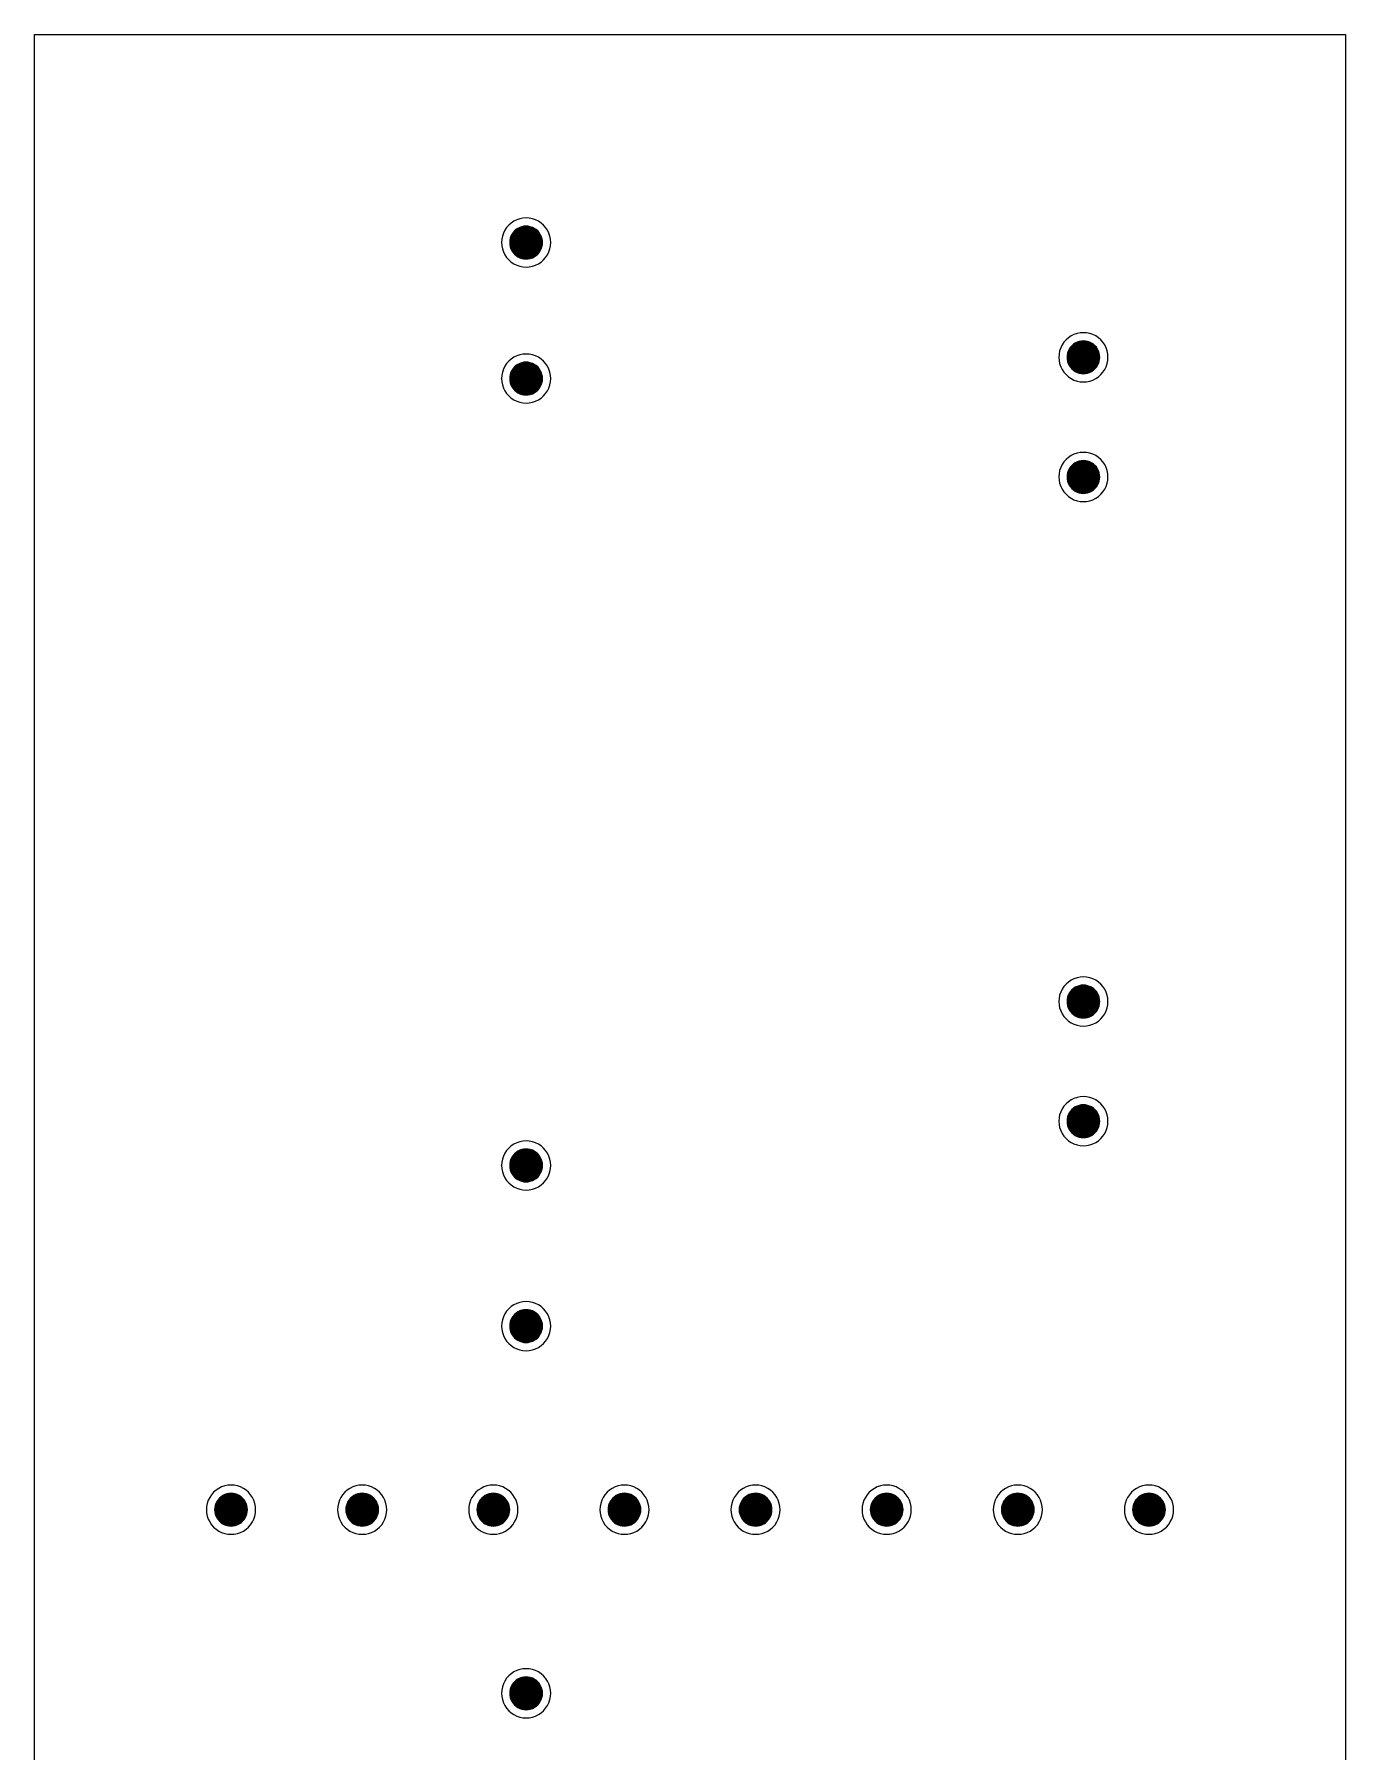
# Model space of a CAD drawing. Extents: x -2 to 177, y -6 to 16.
# Drawn here: x 73 to 77, y -0.74 to 4.5 of the extents above; entities that cross this region are included whole.
import ezdxf

# ---------------------------------------------------------------- set-up
doc = ezdxf.new("R2010")
doc.units = 0
for name, color, linetype in [('H2', 161, 'continuous'), ('Outline', 1, 'continuous'), ('V2', 103, 'continuous')]:
    doc.layers.add(name, color=color, linetype=linetype)

msp = doc.modelspace()

# ---------------------------------------------------------------- linework, layer by layer
at = {"layer": 'H2'}
for points in [[(74.575, 3.865), (74.5744, 3.8748), (74.5724, 3.8844), (74.5693, 3.8937), (74.565, 3.9025), (74.5595, 3.9107), (74.553, 3.918), (74.5457, 3.9245), (74.5375, 3.93), (74.5287, 3.9343), (74.5194, 3.9374), (74.5098, 3.9394), (74.5, 3.94), (74.4902, 3.9394), (74.4806, 3.9374), (74.4713, 3.9343), (74.4625, 3.93), (74.4543, 3.9245), (74.447, 3.918), (74.4405, 3.9107), (74.435, 3.9025), (74.4307, 3.8937), (74.4276, 3.8844), (74.4256, 3.8748), (74.425, 3.865), (74.4256, 3.8552), (74.4276, 3.8456), (74.4307, 3.8363), (74.435, 3.8275), (74.4405, 3.8193), (74.447, 3.812), (74.4543, 3.8055), (74.4625, 3.8), (74.4713, 3.7957), (74.4806, 3.7926), (74.4902, 3.7906), (74.5, 3.79), (74.5098, 3.7906), (74.5194, 3.7926), (74.5287, 3.7957), (74.5375, 3.8), (74.5457, 3.8055), (74.553, 3.812), (74.5595, 3.8193), (74.565, 3.8275), (74.5693, 3.8363), (74.5724, 3.8456), (74.5744, 3.8552), (74.575, 3.865)], [(76.275, 3.515), (76.2744, 3.5248), (76.2724, 3.5344), (76.2693, 3.5437), (76.265, 3.5525), (76.2595, 3.5607), (76.253, 3.568), (76.2457, 3.5745), (76.2375, 3.58), (76.2287, 3.5843), (76.2194, 3.5874), (76.2098, 3.5894), (76.2, 3.59), (76.1902, 3.5894), (76.1806, 3.5874), (76.1713, 3.5843), (76.1625, 3.58), (76.1543, 3.5745), (76.147, 3.568), (76.1405, 3.5607), (76.135, 3.5525), (76.1307, 3.5437), (76.1276, 3.5344), (76.1256, 3.5248), (76.125, 3.515), (76.1256, 3.5052), (76.1276, 3.4956), (76.1307, 3.4863), (76.135, 3.4775), (76.1405, 3.4693), (76.147, 3.462), (76.1543, 3.4555), (76.1625, 3.45), (76.1713, 3.4457), (76.1806, 3.4426), (76.1902, 3.4406), (76.2, 3.44), (76.2098, 3.4406), (76.2194, 3.4426), (76.2287, 3.4457), (76.2375, 3.45), (76.2457, 3.4555), (76.253, 3.462), (76.2595, 3.4693), (76.265, 3.4775), (76.2693, 3.4863), (76.2724, 3.4956), (76.2744, 3.5052), (76.275, 3.515)], [(74.575, 3.45), (74.5744, 3.4598), (74.5724, 3.4694), (74.5693, 3.4787), (74.565, 3.4875), (74.5595, 3.4957), (74.553, 3.503), (74.5457, 3.5095), (74.5375, 3.515), (74.5287, 3.5193), (74.5194, 3.5224), (74.5098, 3.5244), (74.5, 3.525), (74.4902, 3.5244), (74.4806, 3.5224), (74.4713, 3.5193), (74.4625, 3.515), (74.4543, 3.5095), (74.447, 3.503), (74.4405, 3.4957), (74.435, 3.4875), (74.4307, 3.4787), (74.4276, 3.4694), (74.4256, 3.4598), (74.425, 3.45), (74.4256, 3.4402), (74.4276, 3.4306), (74.4307, 3.4213), (74.435, 3.4125), (74.4405, 3.4043), (74.447, 3.397), (74.4543, 3.3905), (74.4625, 3.385), (74.4713, 3.3807), (74.4806, 3.3776), (74.4902, 3.3756), (74.5, 3.375), (74.5098, 3.3756), (74.5194, 3.3776), (74.5287, 3.3807), (74.5375, 3.385), (74.5457, 3.3905), (74.553, 3.397), (74.5595, 3.4043), (74.565, 3.4125), (74.5693, 3.4213), (74.5724, 3.4306), (74.5744, 3.4402), (74.575, 3.45)], [(76.275, 3.15), (76.2744, 3.1598), (76.2724, 3.1694), (76.2693, 3.1787), (76.265, 3.1875), (76.2595, 3.1957), (76.253, 3.203), (76.2457, 3.2095), (76.2375, 3.215), (76.2287, 3.2193), (76.2194, 3.2224), (76.2098, 3.2244), (76.2, 3.225), (76.1902, 3.2244), (76.1806, 3.2224), (76.1713, 3.2193), (76.1625, 3.215), (76.1543, 3.2095), (76.147, 3.203), (76.1405, 3.1957), (76.135, 3.1875), (76.1307, 3.1787), (76.1276, 3.1694), (76.1256, 3.1598), (76.125, 3.15), (76.1256, 3.1402), (76.1276, 3.1306), (76.1307, 3.1213), (76.135, 3.1125), (76.1405, 3.1043), (76.147, 3.097), (76.1543, 3.0905), (76.1625, 3.085), (76.1713, 3.0807), (76.1806, 3.0776), (76.1902, 3.0756), (76.2, 3.075), (76.2098, 3.0756), (76.2194, 3.0776), (76.2287, 3.0807), (76.2375, 3.085), (76.2457, 3.0905), (76.253, 3.097), (76.2595, 3.1043), (76.265, 3.1125), (76.2693, 3.1213), (76.2724, 3.1306), (76.2744, 3.1402), (76.275, 3.15)], [(76.275, 1.55), (76.2744, 1.5598), (76.2724, 1.5694), (76.2693, 1.5787), (76.265, 1.5875), (76.2595, 1.5957), (76.253, 1.603), (76.2457, 1.6095), (76.2375, 1.615), (76.2287, 1.6193), (76.2194, 1.6224), (76.2098, 1.6244), (76.2, 1.625), (76.1902, 1.6244), (76.1806, 1.6224), (76.1713, 1.6193), (76.1625, 1.615), (76.1543, 1.6095), (76.147, 1.603), (76.1405, 1.5957), (76.135, 1.5875), (76.1307, 1.5787), (76.1276, 1.5694), (76.1256, 1.5598), (76.125, 1.55), (76.1256, 1.5402), (76.1276, 1.5306), (76.1307, 1.5213), (76.135, 1.5125), (76.1405, 1.5043), (76.147, 1.497), (76.1543, 1.4905), (76.1625, 1.485), (76.1713, 1.4807), (76.1806, 1.4776), (76.1902, 1.4756), (76.2, 1.475), (76.2098, 1.4756), (76.2194, 1.4776), (76.2287, 1.4807), (76.2375, 1.485), (76.2457, 1.4905), (76.253, 1.497), (76.2595, 1.5043), (76.265, 1.5125), (76.2693, 1.5213), (76.2724, 1.5306), (76.2744, 1.5402), (76.275, 1.55)], [(76.275, 1.185), (76.2744, 1.1948), (76.2724, 1.2044), (76.2693, 1.2137), (76.265, 1.2225), (76.2595, 1.2307), (76.253, 1.238), (76.2457, 1.2445), (76.2375, 1.25), (76.2287, 1.2543), (76.2194, 1.2574), (76.2098, 1.2594), (76.2, 1.26), (76.1902, 1.2594), (76.1806, 1.2574), (76.1713, 1.2543), (76.1625, 1.25), (76.1543, 1.2445), (76.147, 1.238), (76.1405, 1.2307), (76.135, 1.2225), (76.1307, 1.2137), (76.1276, 1.2044), (76.1256, 1.1948), (76.125, 1.185), (76.1256, 1.1752), (76.1276, 1.1656), (76.1307, 1.1563), (76.135, 1.1475), (76.1405, 1.1393), (76.147, 1.132), (76.1543, 1.1255), (76.1625, 1.12), (76.1713, 1.1157), (76.1806, 1.1126), (76.1902, 1.1106), (76.2, 1.11), (76.2098, 1.1106), (76.2194, 1.1126), (76.2287, 1.1157), (76.2375, 1.12), (76.2457, 1.1255), (76.253, 1.132), (76.2595, 1.1393), (76.265, 1.1475), (76.2693, 1.1563), (76.2724, 1.1656), (76.2744, 1.1752), (76.275, 1.185)], [(74.575, 1.05), (74.5744, 1.0598), (74.5724, 1.0694), (74.5693, 1.0787), (74.565, 1.0875), (74.5595, 1.0957), (74.553, 1.103), (74.5457, 1.1095), (74.5375, 1.115), (74.5287, 1.1193), (74.5194, 1.1224), (74.5098, 1.1244), (74.5, 1.125), (74.4902, 1.1244), (74.4806, 1.1224), (74.4713, 1.1193), (74.4625, 1.115), (74.4543, 1.1095), (74.447, 1.103), (74.4405, 1.0957), (74.435, 1.0875), (74.4307, 1.0787), (74.4276, 1.0694), (74.4256, 1.0598), (74.425, 1.05), (74.4256, 1.0402), (74.4276, 1.0306), (74.4307, 1.0213), (74.435, 1.0125), (74.4405, 1.0043), (74.447, 0.997), (74.4543, 0.9905), (74.4625, 0.985), (74.4713, 0.9807), (74.4806, 0.9776), (74.4902, 0.9756), (74.5, 0.975), (74.5098, 0.9756), (74.5194, 0.9776), (74.5287, 0.9807), (74.5375, 0.985), (74.5457, 0.9905), (74.553, 0.997), (74.5595, 1.0043), (74.565, 1.0125), (74.5693, 1.0213), (74.5724, 1.0306), (74.5744, 1.0402), (74.575, 1.05)], [(74.575, 0.56), (74.5744, 0.5698), (74.5724, 0.5794), (74.5693, 0.5887), (74.565, 0.5975), (74.5595, 0.6057), (74.553, 0.613), (74.5457, 0.6195), (74.5375, 0.625), (74.5287, 0.6293), (74.5194, 0.6324), (74.5098, 0.6344), (74.5, 0.635), (74.4902, 0.6344), (74.4806, 0.6324), (74.4713, 0.6293), (74.4625, 0.625), (74.4543, 0.6195), (74.447, 0.613), (74.4405, 0.6057), (74.435, 0.5975), (74.4307, 0.5887), (74.4276, 0.5794), (74.4256, 0.5698), (74.425, 0.56), (74.4256, 0.5502), (74.4276, 0.5406), (74.4307, 0.5313), (74.435, 0.5225), (74.4405, 0.5143), (74.447, 0.507), (74.4543, 0.5005), (74.4625, 0.495), (74.4713, 0.4907), (74.4806, 0.4876), (74.4902, 0.4856), (74.5, 0.485), (74.5098, 0.4856), (74.5194, 0.4876), (74.5287, 0.4907), (74.5375, 0.495), (74.5457, 0.5005), (74.553, 0.507), (74.5595, 0.5143), (74.565, 0.5225), (74.5693, 0.5313), (74.5724, 0.5406), (74.5744, 0.5502), (74.575, 0.56)], [(73.675, 0), (73.6744, 0.0098), (73.6724, 0.0194), (73.6693, 0.0287), (73.665, 0.0375), (73.6595, 0.0457), (73.653, 0.053), (73.6457, 0.0595), (73.6375, 0.065), (73.6287, 0.0693), (73.6194, 0.0724), (73.6098, 0.0744), (73.6, 0.075), (73.5902, 0.0744), (73.5806, 0.0724), (73.5713, 0.0693), (73.5625, 0.065), (73.5543, 0.0595), (73.547, 0.053), (73.5405, 0.0457), (73.535, 0.0375), (73.5307, 0.0287), (73.5276, 0.0194), (73.5256, 0.0098), (73.525, 0), (73.5256, -0.0098), (73.5276, -0.0194), (73.5307, -0.0287), (73.535, -0.0375), (73.5405, -0.0457), (73.547, -0.053), (73.5543, -0.0595), (73.5625, -0.065), (73.5713, -0.0693), (73.5806, -0.0724), (73.5902, -0.0744), (73.6, -0.075), (73.6098, -0.0744), (73.6194, -0.0724), (73.6287, -0.0693), (73.6375, -0.065), (73.6457, -0.0595), (73.653, -0.053), (73.6595, -0.0457), (73.665, -0.0375), (73.6693, -0.0287), (73.6724, -0.0194), (73.6744, -0.0098), (73.675, 0)], [(74.075, 0), (74.0744, 0.0098), (74.0724, 0.0194), (74.0693, 0.0287), (74.065, 0.0375), (74.0595, 0.0457), (74.053, 0.053), (74.0457, 0.0595), (74.0375, 0.065), (74.0287, 0.0693), (74.0194, 0.0724), (74.0098, 0.0744), (74, 0.075), (73.9902, 0.0744), (73.9806, 0.0724), (73.9713, 0.0693), (73.9625, 0.065), (73.9543, 0.0595), (73.947, 0.053), (73.9405, 0.0457), (73.935, 0.0375), (73.9307, 0.0287), (73.9276, 0.0194), (73.9256, 0.0098), (73.925, 0), (73.9256, -0.0098), (73.9276, -0.0194), (73.9307, -0.0287), (73.935, -0.0375), (73.9405, -0.0457), (73.947, -0.053), (73.9543, -0.0595), (73.9625, -0.065), (73.9713, -0.0693), (73.9806, -0.0724), (73.9902, -0.0744), (74, -0.075), (74.0098, -0.0744), (74.0194, -0.0724), (74.0287, -0.0693), (74.0375, -0.065), (74.0457, -0.0595), (74.053, -0.053), (74.0595, -0.0457), (74.065, -0.0375), (74.0693, -0.0287), (74.0724, -0.0194), (74.0744, -0.0098), (74.075, 0)], [(74.475, 0), (74.4744, 0.0098), (74.4724, 0.0194), (74.4693, 0.0287), (74.465, 0.0375), (74.4595, 0.0457), (74.453, 0.053), (74.4457, 0.0595), (74.4375, 0.065), (74.4287, 0.0693), (74.4194, 0.0724), (74.4098, 0.0744), (74.4, 0.075), (74.3902, 0.0744), (74.3806, 0.0724), (74.3713, 0.0693), (74.3625, 0.065), (74.3543, 0.0595), (74.347, 0.053), (74.3405, 0.0457), (74.335, 0.0375), (74.3307, 0.0287), (74.3276, 0.0194), (74.3256, 0.0098), (74.325, 0), (74.3256, -0.0098), (74.3276, -0.0194), (74.3307, -0.0287), (74.335, -0.0375), (74.3405, -0.0457), (74.347, -0.053), (74.3543, -0.0595), (74.3625, -0.065), (74.3713, -0.0693), (74.3806, -0.0724), (74.3902, -0.0744), (74.4, -0.075), (74.4098, -0.0744), (74.4194, -0.0724), (74.4287, -0.0693), (74.4375, -0.065), (74.4457, -0.0595), (74.453, -0.053), (74.4595, -0.0457), (74.465, -0.0375), (74.4693, -0.0287), (74.4724, -0.0194), (74.4744, -0.0098), (74.475, 0)], [(74.875, 0), (74.8744, 0.0098), (74.8724, 0.0194), (74.8693, 0.0287), (74.865, 0.0375), (74.8595, 0.0457), (74.853, 0.053), (74.8457, 0.0595), (74.8375, 0.065), (74.8287, 0.0693), (74.8194, 0.0724), (74.8098, 0.0744), (74.8, 0.075), (74.7902, 0.0744), (74.7806, 0.0724), (74.7713, 0.0693), (74.7625, 0.065), (74.7543, 0.0595), (74.747, 0.053), (74.7405, 0.0457), (74.735, 0.0375), (74.7307, 0.0287), (74.7276, 0.0194), (74.7256, 0.0098), (74.725, 0), (74.7256, -0.0098), (74.7276, -0.0194), (74.7307, -0.0287), (74.735, -0.0375), (74.7405, -0.0457), (74.747, -0.053), (74.7543, -0.0595), (74.7625, -0.065), (74.7713, -0.0693), (74.7806, -0.0724), (74.7902, -0.0744), (74.8, -0.075), (74.8098, -0.0744), (74.8194, -0.0724), (74.8287, -0.0693), (74.8375, -0.065), (74.8457, -0.0595), (74.853, -0.053), (74.8595, -0.0457), (74.865, -0.0375), (74.8693, -0.0287), (74.8724, -0.0194), (74.8744, -0.0098), (74.875, 0)], [(75.275, 0), (75.2744, 0.0098), (75.2724, 0.0194), (75.2693, 0.0287), (75.265, 0.0375), (75.2595, 0.0457), (75.253, 0.053), (75.2457, 0.0595), (75.2375, 0.065), (75.2287, 0.0693), (75.2194, 0.0724), (75.2098, 0.0744), (75.2, 0.075), (75.1902, 0.0744), (75.1806, 0.0724), (75.1713, 0.0693), (75.1625, 0.065), (75.1543, 0.0595), (75.147, 0.053), (75.1405, 0.0457), (75.135, 0.0375), (75.1307, 0.0287), (75.1276, 0.0194), (75.1256, 0.0098), (75.125, 0), (75.1256, -0.0098), (75.1276, -0.0194), (75.1307, -0.0287), (75.135, -0.0375), (75.1405, -0.0457), (75.147, -0.053), (75.1543, -0.0595), (75.1625, -0.065), (75.1713, -0.0693), (75.1806, -0.0724), (75.1902, -0.0744), (75.2, -0.075), (75.2098, -0.0744), (75.2194, -0.0724), (75.2287, -0.0693), (75.2375, -0.065), (75.2457, -0.0595), (75.253, -0.053), (75.2595, -0.0457), (75.265, -0.0375), (75.2693, -0.0287), (75.2724, -0.0194), (75.2744, -0.0098), (75.275, 0)], [(75.675, 0), (75.6744, 0.0098), (75.6724, 0.0194), (75.6693, 0.0287), (75.665, 0.0375), (75.6595, 0.0457), (75.653, 0.053), (75.6457, 0.0595), (75.6375, 0.065), (75.6287, 0.0693), (75.6194, 0.0724), (75.6098, 0.0744), (75.6, 0.075), (75.5902, 0.0744), (75.5806, 0.0724), (75.5713, 0.0693), (75.5625, 0.065), (75.5543, 0.0595), (75.547, 0.053), (75.5405, 0.0457), (75.535, 0.0375), (75.5307, 0.0287), (75.5276, 0.0194), (75.5256, 0.0098), (75.525, 0), (75.5256, -0.0098), (75.5276, -0.0194), (75.5307, -0.0287), (75.535, -0.0375), (75.5405, -0.0457), (75.547, -0.053), (75.5543, -0.0595), (75.5625, -0.065), (75.5713, -0.0693), (75.5806, -0.0724), (75.5902, -0.0744), (75.6, -0.075), (75.6098, -0.0744), (75.6194, -0.0724), (75.6287, -0.0693), (75.6375, -0.065), (75.6457, -0.0595), (75.653, -0.053), (75.6595, -0.0457), (75.665, -0.0375), (75.6693, -0.0287), (75.6724, -0.0194), (75.6744, -0.0098), (75.675, 0)], [(76.075, 0), (76.0744, 0.0098), (76.0724, 0.0194), (76.0693, 0.0287), (76.065, 0.0375), (76.0595, 0.0457), (76.053, 0.053), (76.0457, 0.0595), (76.0375, 0.065), (76.0287, 0.0693), (76.0194, 0.0724), (76.0098, 0.0744), (76, 0.075), (75.9902, 0.0744), (75.9806, 0.0724), (75.9713, 0.0693), (75.9625, 0.065), (75.9543, 0.0595), (75.947, 0.053), (75.9405, 0.0457), (75.935, 0.0375), (75.9307, 0.0287), (75.9276, 0.0194), (75.9256, 0.0098), (75.925, 0), (75.9256, -0.0098), (75.9276, -0.0194), (75.9307, -0.0287), (75.935, -0.0375), (75.9405, -0.0457), (75.947, -0.053), (75.9543, -0.0595), (75.9625, -0.065), (75.9713, -0.0693), (75.9806, -0.0724), (75.9902, -0.0744), (76, -0.075), (76.0098, -0.0744), (76.0194, -0.0724), (76.0287, -0.0693), (76.0375, -0.065), (76.0457, -0.0595), (76.053, -0.053), (76.0595, -0.0457), (76.065, -0.0375), (76.0693, -0.0287), (76.0724, -0.0194), (76.0744, -0.0098), (76.075, 0)], [(76.475, 0), (76.4744, 0.0098), (76.4724, 0.0194), (76.4693, 0.0287), (76.465, 0.0375), (76.4595, 0.0457), (76.453, 0.053), (76.4457, 0.0595), (76.4375, 0.065), (76.4287, 0.0693), (76.4194, 0.0724), (76.4098, 0.0744), (76.4, 0.075), (76.3902, 0.0744), (76.3806, 0.0724), (76.3713, 0.0693), (76.3625, 0.065), (76.3543, 0.0595), (76.347, 0.053), (76.3405, 0.0457), (76.335, 0.0375), (76.3307, 0.0287), (76.3276, 0.0194), (76.3256, 0.0098), (76.325, 0), (76.3256, -0.0098), (76.3276, -0.0194), (76.3307, -0.0287), (76.335, -0.0375), (76.3405, -0.0457), (76.347, -0.053), (76.3543, -0.0595), (76.3625, -0.065), (76.3713, -0.0693), (76.3806, -0.0724), (76.3902, -0.0744), (76.4, -0.075), (76.4098, -0.0744), (76.4194, -0.0724), (76.4287, -0.0693), (76.4375, -0.065), (76.4457, -0.0595), (76.453, -0.053), (76.4595, -0.0457), (76.465, -0.0375), (76.4693, -0.0287), (76.4724, -0.0194), (76.4744, -0.0098), (76.475, 0)], [(74.575, -0.56), (74.5744, -0.5502), (74.5724, -0.5406), (74.5693, -0.5313), (74.565, -0.5225), (74.5595, -0.5143), (74.553, -0.507), (74.5457, -0.5005), (74.5375, -0.495), (74.5287, -0.4907), (74.5194, -0.4876), (74.5098, -0.4856), (74.5, -0.485), (74.4902, -0.4856), (74.4806, -0.4876), (74.4713, -0.4907), (74.4625, -0.495), (74.4543, -0.5005), (74.447, -0.507), (74.4405, -0.5143), (74.435, -0.5225), (74.4307, -0.5313), (74.4276, -0.5406), (74.4256, -0.5502), (74.425, -0.56), (74.4256, -0.5698), (74.4276, -0.5794), (74.4307, -0.5887), (74.435, -0.5975), (74.4405, -0.6057), (74.447, -0.613), (74.4543, -0.6195), (74.4625, -0.625), (74.4713, -0.6293), (74.4806, -0.6324), (74.4902, -0.6344), (74.5, -0.635), (74.5098, -0.6344), (74.5194, -0.6324), (74.5287, -0.6293), (74.5375, -0.625), (74.5457, -0.6195), (74.553, -0.613), (74.5595, -0.6057), (74.565, -0.5975), (74.5693, -0.5887), (74.5724, -0.5794), (74.5744, -0.5698), (74.575, -0.56)]]:
    msp.add_lwpolyline(points, close=True, dxfattribs=at)
at = {"layer": 'Outline'}
msp.add_lwpolyline([(77, 4.5), (77, -4.5), (73, -4.5), (73, 4.5)], close=True, dxfattribs=at)
at = {"layer": 'V2'}
for points in [[(74.55, 3.865), (74.5496, 3.8715), (74.5483, 3.8779), (74.5462, 3.8841), (74.5433, 3.89), (74.5397, 3.8954), (74.5354, 3.9004), (74.5304, 3.9047), (74.525, 3.9083), (74.5191, 3.9112), (74.5129, 3.9133), (74.5065, 3.9146), (74.5, 3.915), (74.4935, 3.9146), (74.4871, 3.9133), (74.4809, 3.9112), (74.475, 3.9083), (74.4696, 3.9047), (74.4646, 3.9004), (74.4603, 3.8954), (74.4567, 3.89), (74.4538, 3.8841), (74.4517, 3.8779), (74.4504, 3.8715), (74.45, 3.865), (74.4504, 3.8585), (74.4517, 3.8521), (74.4538, 3.8459), (74.4567, 3.84), (74.4603, 3.8346), (74.4646, 3.8296), (74.4696, 3.8253), (74.475, 3.8217), (74.4809, 3.8188), (74.4871, 3.8167), (74.4935, 3.8154), (74.5, 3.815), (74.5065, 3.8154), (74.5129, 3.8167), (74.5191, 3.8188), (74.525, 3.8217), (74.5304, 3.8253), (74.5354, 3.8296), (74.5397, 3.8346), (74.5433, 3.84), (74.5462, 3.8459), (74.5483, 3.8521), (74.5496, 3.8585), (74.55, 3.865)], [(76.25, 3.515), (76.2496, 3.5215), (76.2483, 3.5279), (76.2462, 3.5341), (76.2433, 3.54), (76.2397, 3.5454), (76.2354, 3.5504), (76.2304, 3.5547), (76.225, 3.5583), (76.2191, 3.5612), (76.2129, 3.5633), (76.2065, 3.5646), (76.2, 3.565), (76.1935, 3.5646), (76.1871, 3.5633), (76.1809, 3.5612), (76.175, 3.5583), (76.1696, 3.5547), (76.1646, 3.5504), (76.1603, 3.5454), (76.1567, 3.54), (76.1538, 3.5341), (76.1517, 3.5279), (76.1504, 3.5215), (76.15, 3.515), (76.1504, 3.5085), (76.1517, 3.5021), (76.1538, 3.4959), (76.1567, 3.49), (76.1603, 3.4846), (76.1646, 3.4796), (76.1696, 3.4753), (76.175, 3.4717), (76.1809, 3.4688), (76.1871, 3.4667), (76.1935, 3.4654), (76.2, 3.465), (76.2065, 3.4654), (76.2129, 3.4667), (76.2191, 3.4688), (76.225, 3.4717), (76.2304, 3.4753), (76.2354, 3.4796), (76.2397, 3.4846), (76.2433, 3.49), (76.2462, 3.4959), (76.2483, 3.5021), (76.2496, 3.5085), (76.25, 3.515)], [(74.55, 3.45), (74.5496, 3.4565), (74.5483, 3.4629), (74.5462, 3.4691), (74.5433, 3.475), (74.5397, 3.4804), (74.5354, 3.4854), (74.5304, 3.4897), (74.525, 3.4933), (74.5191, 3.4962), (74.5129, 3.4983), (74.5065, 3.4996), (74.5, 3.5), (74.4935, 3.4996), (74.4871, 3.4983), (74.4809, 3.4962), (74.475, 3.4933), (74.4696, 3.4897), (74.4646, 3.4854), (74.4603, 3.4804), (74.4567, 3.475), (74.4538, 3.4691), (74.4517, 3.4629), (74.4504, 3.4565), (74.45, 3.45), (74.4504, 3.4435), (74.4517, 3.4371), (74.4538, 3.4309), (74.4567, 3.425), (74.4603, 3.4196), (74.4646, 3.4146), (74.4696, 3.4103), (74.475, 3.4067), (74.4809, 3.4038), (74.4871, 3.4017), (74.4935, 3.4004), (74.5, 3.4), (74.5065, 3.4004), (74.5129, 3.4017), (74.5191, 3.4038), (74.525, 3.4067), (74.5304, 3.4103), (74.5354, 3.4146), (74.5397, 3.4196), (74.5433, 3.425), (74.5462, 3.4309), (74.5483, 3.4371), (74.5496, 3.4435), (74.55, 3.45)], [(76.25, 3.15), (76.2496, 3.1565), (76.2483, 3.1629), (76.2462, 3.1691), (76.2433, 3.175), (76.2397, 3.1804), (76.2354, 3.1854), (76.2304, 3.1897), (76.225, 3.1933), (76.2191, 3.1962), (76.2129, 3.1983), (76.2065, 3.1996), (76.2, 3.2), (76.1935, 3.1996), (76.1871, 3.1983), (76.1809, 3.1962), (76.175, 3.1933), (76.1696, 3.1897), (76.1646, 3.1854), (76.1603, 3.1804), (76.1567, 3.175), (76.1538, 3.1691), (76.1517, 3.1629), (76.1504, 3.1565), (76.15, 3.15), (76.1504, 3.1435), (76.1517, 3.1371), (76.1538, 3.1309), (76.1567, 3.125), (76.1603, 3.1196), (76.1646, 3.1146), (76.1696, 3.1103), (76.175, 3.1067), (76.1809, 3.1038), (76.1871, 3.1017), (76.1935, 3.1004), (76.2, 3.1), (76.2065, 3.1004), (76.2129, 3.1017), (76.2191, 3.1038), (76.225, 3.1067), (76.2304, 3.1103), (76.2354, 3.1146), (76.2397, 3.1196), (76.2433, 3.125), (76.2462, 3.1309), (76.2483, 3.1371), (76.2496, 3.1435), (76.25, 3.15)], [(76.25, 1.55), (76.2496, 1.5565), (76.2483, 1.5629), (76.2462, 1.5691), (76.2433, 1.575), (76.2397, 1.5804), (76.2354, 1.5854), (76.2304, 1.5897), (76.225, 1.5933), (76.2191, 1.5962), (76.2129, 1.5983), (76.2065, 1.5996), (76.2, 1.6), (76.1935, 1.5996), (76.1871, 1.5983), (76.1809, 1.5962), (76.175, 1.5933), (76.1696, 1.5897), (76.1646, 1.5854), (76.1603, 1.5804), (76.1567, 1.575), (76.1538, 1.5691), (76.1517, 1.5629), (76.1504, 1.5565), (76.15, 1.55), (76.1504, 1.5435), (76.1517, 1.5371), (76.1538, 1.5309), (76.1567, 1.525), (76.1603, 1.5196), (76.1646, 1.5146), (76.1696, 1.5103), (76.175, 1.5067), (76.1809, 1.5038), (76.1871, 1.5017), (76.1935, 1.5004), (76.2, 1.5), (76.2065, 1.5004), (76.2129, 1.5017), (76.2191, 1.5038), (76.225, 1.5067), (76.2304, 1.5103), (76.2354, 1.5146), (76.2397, 1.5196), (76.2433, 1.525), (76.2462, 1.5309), (76.2483, 1.5371), (76.2496, 1.5435), (76.25, 1.55)], [(76.25, 1.185), (76.2496, 1.1915), (76.2483, 1.1979), (76.2462, 1.2041), (76.2433, 1.21), (76.2397, 1.2154), (76.2354, 1.2204), (76.2304, 1.2247), (76.225, 1.2283), (76.2191, 1.2312), (76.2129, 1.2333), (76.2065, 1.2346), (76.2, 1.235), (76.1935, 1.2346), (76.1871, 1.2333), (76.1809, 1.2312), (76.175, 1.2283), (76.1696, 1.2247), (76.1646, 1.2204), (76.1603, 1.2154), (76.1567, 1.21), (76.1538, 1.2041), (76.1517, 1.1979), (76.1504, 1.1915), (76.15, 1.185), (76.1504, 1.1785), (76.1517, 1.1721), (76.1538, 1.1659), (76.1567, 1.16), (76.1603, 1.1546), (76.1646, 1.1496), (76.1696, 1.1453), (76.175, 1.1417), (76.1809, 1.1388), (76.1871, 1.1367), (76.1935, 1.1354), (76.2, 1.135), (76.2065, 1.1354), (76.2129, 1.1367), (76.2191, 1.1388), (76.225, 1.1417), (76.2304, 1.1453), (76.2354, 1.1496), (76.2397, 1.1546), (76.2433, 1.16), (76.2462, 1.1659), (76.2483, 1.1721), (76.2496, 1.1785), (76.25, 1.185)], [(74.55, 1.05), (74.5496, 1.0565), (74.5483, 1.0629), (74.5462, 1.0691), (74.5433, 1.075), (74.5397, 1.0804), (74.5354, 1.0854), (74.5304, 1.0897), (74.525, 1.0933), (74.5191, 1.0962), (74.5129, 1.0983), (74.5065, 1.0996), (74.5, 1.1), (74.4935, 1.0996), (74.4871, 1.0983), (74.4809, 1.0962), (74.475, 1.0933), (74.4696, 1.0897), (74.4646, 1.0854), (74.4603, 1.0804), (74.4567, 1.075), (74.4538, 1.0691), (74.4517, 1.0629), (74.4504, 1.0565), (74.45, 1.05), (74.4504, 1.0435), (74.4517, 1.0371), (74.4538, 1.0309), (74.4567, 1.025), (74.4603, 1.0196), (74.4646, 1.0146), (74.4696, 1.0103), (74.475, 1.0067), (74.4809, 1.0038), (74.4871, 1.0017), (74.4935, 1.0004), (74.5, 1), (74.5065, 1.0004), (74.5129, 1.0017), (74.5191, 1.0038), (74.525, 1.0067), (74.5304, 1.0103), (74.5354, 1.0146), (74.5397, 1.0196), (74.5433, 1.025), (74.5462, 1.0309), (74.5483, 1.0371), (74.5496, 1.0435), (74.55, 1.05)], [(74.55, 0.56), (74.5496, 0.5665), (74.5483, 0.5729), (74.5462, 0.5791), (74.5433, 0.585), (74.5397, 0.5904), (74.5354, 0.5954), (74.5304, 0.5997), (74.525, 0.6033), (74.5191, 0.6062), (74.5129, 0.6083), (74.5065, 0.6096), (74.5, 0.61), (74.4935, 0.6096), (74.4871, 0.6083), (74.4809, 0.6062), (74.475, 0.6033), (74.4696, 0.5997), (74.4646, 0.5954), (74.4603, 0.5904), (74.4567, 0.585), (74.4538, 0.5791), (74.4517, 0.5729), (74.4504, 0.5665), (74.45, 0.56), (74.4504, 0.5535), (74.4517, 0.5471), (74.4538, 0.5409), (74.4567, 0.535), (74.4603, 0.5296), (74.4646, 0.5246), (74.4696, 0.5203), (74.475, 0.5167), (74.4809, 0.5138), (74.4871, 0.5117), (74.4935, 0.5104), (74.5, 0.51), (74.5065, 0.5104), (74.5129, 0.5117), (74.5191, 0.5138), (74.525, 0.5167), (74.5304, 0.5203), (74.5354, 0.5246), (74.5397, 0.5296), (74.5433, 0.535), (74.5462, 0.5409), (74.5483, 0.5471), (74.5496, 0.5535), (74.55, 0.56)], [(73.65, 0), (73.6496, 0.0065), (73.6483, 0.0129), (73.6462, 0.0191), (73.6433, 0.025), (73.6397, 0.0304), (73.6354, 0.0354), (73.6304, 0.0397), (73.625, 0.0433), (73.6191, 0.0462), (73.6129, 0.0483), (73.6065, 0.0496), (73.6, 0.05), (73.5935, 0.0496), (73.5871, 0.0483), (73.5809, 0.0462), (73.575, 0.0433), (73.5696, 0.0397), (73.5646, 0.0354), (73.5603, 0.0304), (73.5567, 0.025), (73.5538, 0.0191), (73.5517, 0.0129), (73.5504, 0.0065), (73.55, 0), (73.5504, -0.0065), (73.5517, -0.0129), (73.5538, -0.0191), (73.5567, -0.025), (73.5603, -0.0304), (73.5646, -0.0354), (73.5696, -0.0397), (73.575, -0.0433), (73.5809, -0.0462), (73.5871, -0.0483), (73.5935, -0.0496), (73.6, -0.05), (73.6065, -0.0496), (73.6129, -0.0483), (73.6191, -0.0462), (73.625, -0.0433), (73.6304, -0.0397), (73.6354, -0.0354), (73.6397, -0.0304), (73.6433, -0.025), (73.6462, -0.0191), (73.6483, -0.0129), (73.6496, -0.0065), (73.65, 0)], [(74.05, 0), (74.0496, 0.0065), (74.0483, 0.0129), (74.0462, 0.0191), (74.0433, 0.025), (74.0397, 0.0304), (74.0354, 0.0354), (74.0304, 0.0397), (74.025, 0.0433), (74.0191, 0.0462), (74.0129, 0.0483), (74.0065, 0.0496), (74, 0.05), (73.9935, 0.0496), (73.9871, 0.0483), (73.9809, 0.0462), (73.975, 0.0433), (73.9696, 0.0397), (73.9646, 0.0354), (73.9603, 0.0304), (73.9567, 0.025), (73.9538, 0.0191), (73.9517, 0.0129), (73.9504, 0.0065), (73.95, 0), (73.9504, -0.0065), (73.9517, -0.0129), (73.9538, -0.0191), (73.9567, -0.025), (73.9603, -0.0304), (73.9646, -0.0354), (73.9696, -0.0397), (73.975, -0.0433), (73.9809, -0.0462), (73.9871, -0.0483), (73.9935, -0.0496), (74, -0.05), (74.0065, -0.0496), (74.0129, -0.0483), (74.0191, -0.0462), (74.025, -0.0433), (74.0304, -0.0397), (74.0354, -0.0354), (74.0397, -0.0304), (74.0433, -0.025), (74.0462, -0.0191), (74.0483, -0.0129), (74.0496, -0.0065), (74.05, 0)], [(74.45, 0), (74.4496, 0.0065), (74.4483, 0.0129), (74.4462, 0.0191), (74.4433, 0.025), (74.4397, 0.0304), (74.4354, 0.0354), (74.4304, 0.0397), (74.425, 0.0433), (74.4191, 0.0462), (74.4129, 0.0483), (74.4065, 0.0496), (74.4, 0.05), (74.3935, 0.0496), (74.3871, 0.0483), (74.3809, 0.0462), (74.375, 0.0433), (74.3696, 0.0397), (74.3646, 0.0354), (74.3603, 0.0304), (74.3567, 0.025), (74.3538, 0.0191), (74.3517, 0.0129), (74.3504, 0.0065), (74.35, 0), (74.3504, -0.0065), (74.3517, -0.0129), (74.3538, -0.0191), (74.3567, -0.025), (74.3603, -0.0304), (74.3646, -0.0354), (74.3696, -0.0397), (74.375, -0.0433), (74.3809, -0.0462), (74.3871, -0.0483), (74.3935, -0.0496), (74.4, -0.05), (74.4065, -0.0496), (74.4129, -0.0483), (74.4191, -0.0462), (74.425, -0.0433), (74.4304, -0.0397), (74.4354, -0.0354), (74.4397, -0.0304), (74.4433, -0.025), (74.4462, -0.0191), (74.4483, -0.0129), (74.4496, -0.0065), (74.45, 0)], [(74.85, 0), (74.8496, 0.0065), (74.8483, 0.0129), (74.8462, 0.0191), (74.8433, 0.025), (74.8397, 0.0304), (74.8354, 0.0354), (74.8304, 0.0397), (74.825, 0.0433), (74.8191, 0.0462), (74.8129, 0.0483), (74.8065, 0.0496), (74.8, 0.05), (74.7935, 0.0496), (74.7871, 0.0483), (74.7809, 0.0462), (74.775, 0.0433), (74.7696, 0.0397), (74.7646, 0.0354), (74.7603, 0.0304), (74.7567, 0.025), (74.7538, 0.0191), (74.7517, 0.0129), (74.7504, 0.0065), (74.75, 0), (74.7504, -0.0065), (74.7517, -0.0129), (74.7538, -0.0191), (74.7567, -0.025), (74.7603, -0.0304), (74.7646, -0.0354), (74.7696, -0.0397), (74.775, -0.0433), (74.7809, -0.0462), (74.7871, -0.0483), (74.7935, -0.0496), (74.8, -0.05), (74.8065, -0.0496), (74.8129, -0.0483), (74.8191, -0.0462), (74.825, -0.0433), (74.8304, -0.0397), (74.8354, -0.0354), (74.8397, -0.0304), (74.8433, -0.025), (74.8462, -0.0191), (74.8483, -0.0129), (74.8496, -0.0065), (74.85, 0)], [(75.25, 0), (75.2496, 0.0065), (75.2483, 0.0129), (75.2462, 0.0191), (75.2433, 0.025), (75.2397, 0.0304), (75.2354, 0.0354), (75.2304, 0.0397), (75.225, 0.0433), (75.2191, 0.0462), (75.2129, 0.0483), (75.2065, 0.0496), (75.2, 0.05), (75.1935, 0.0496), (75.1871, 0.0483), (75.1809, 0.0462), (75.175, 0.0433), (75.1696, 0.0397), (75.1646, 0.0354), (75.1603, 0.0304), (75.1567, 0.025), (75.1538, 0.0191), (75.1517, 0.0129), (75.1504, 0.0065), (75.15, 0), (75.1504, -0.0065), (75.1517, -0.0129), (75.1538, -0.0191), (75.1567, -0.025), (75.1603, -0.0304), (75.1646, -0.0354), (75.1696, -0.0397), (75.175, -0.0433), (75.1809, -0.0462), (75.1871, -0.0483), (75.1935, -0.0496), (75.2, -0.05), (75.2065, -0.0496), (75.2129, -0.0483), (75.2191, -0.0462), (75.225, -0.0433), (75.2304, -0.0397), (75.2354, -0.0354), (75.2397, -0.0304), (75.2433, -0.025), (75.2462, -0.0191), (75.2483, -0.0129), (75.2496, -0.0065), (75.25, 0)], [(75.65, 0), (75.6496, 0.0065), (75.6483, 0.0129), (75.6462, 0.0191), (75.6433, 0.025), (75.6397, 0.0304), (75.6354, 0.0354), (75.6304, 0.0397), (75.625, 0.0433), (75.6191, 0.0462), (75.6129, 0.0483), (75.6065, 0.0496), (75.6, 0.05), (75.5935, 0.0496), (75.5871, 0.0483), (75.5809, 0.0462), (75.575, 0.0433), (75.5696, 0.0397), (75.5646, 0.0354), (75.5603, 0.0304), (75.5567, 0.025), (75.5538, 0.0191), (75.5517, 0.0129), (75.5504, 0.0065), (75.55, 0), (75.5504, -0.0065), (75.5517, -0.0129), (75.5538, -0.0191), (75.5567, -0.025), (75.5603, -0.0304), (75.5646, -0.0354), (75.5696, -0.0397), (75.575, -0.0433), (75.5809, -0.0462), (75.5871, -0.0483), (75.5935, -0.0496), (75.6, -0.05), (75.6065, -0.0496), (75.6129, -0.0483), (75.6191, -0.0462), (75.625, -0.0433), (75.6304, -0.0397), (75.6354, -0.0354), (75.6397, -0.0304), (75.6433, -0.025), (75.6462, -0.0191), (75.6483, -0.0129), (75.6496, -0.0065), (75.65, 0)], [(76.05, 0), (76.0496, 0.0065), (76.0483, 0.0129), (76.0462, 0.0191), (76.0433, 0.025), (76.0397, 0.0304), (76.0354, 0.0354), (76.0304, 0.0397), (76.025, 0.0433), (76.0191, 0.0462), (76.0129, 0.0483), (76.0065, 0.0496), (76, 0.05), (75.9935, 0.0496), (75.9871, 0.0483), (75.9809, 0.0462), (75.975, 0.0433), (75.9696, 0.0397), (75.9646, 0.0354), (75.9603, 0.0304), (75.9567, 0.025), (75.9538, 0.0191), (75.9517, 0.0129), (75.9504, 0.0065), (75.95, 0), (75.9504, -0.0065), (75.9517, -0.0129), (75.9538, -0.0191), (75.9567, -0.025), (75.9603, -0.0304), (75.9646, -0.0354), (75.9696, -0.0397), (75.975, -0.0433), (75.9809, -0.0462), (75.9871, -0.0483), (75.9935, -0.0496), (76, -0.05), (76.0065, -0.0496), (76.0129, -0.0483), (76.0191, -0.0462), (76.025, -0.0433), (76.0304, -0.0397), (76.0354, -0.0354), (76.0397, -0.0304), (76.0433, -0.025), (76.0462, -0.0191), (76.0483, -0.0129), (76.0496, -0.0065), (76.05, 0)], [(76.45, 0), (76.4496, 0.0065), (76.4483, 0.0129), (76.4462, 0.0191), (76.4433, 0.025), (76.4397, 0.0304), (76.4354, 0.0354), (76.4304, 0.0397), (76.425, 0.0433), (76.4191, 0.0462), (76.4129, 0.0483), (76.4065, 0.0496), (76.4, 0.05), (76.3935, 0.0496), (76.3871, 0.0483), (76.3809, 0.0462), (76.375, 0.0433), (76.3696, 0.0397), (76.3646, 0.0354), (76.3603, 0.0304), (76.3567, 0.025), (76.3538, 0.0191), (76.3517, 0.0129), (76.3504, 0.0065), (76.35, 0), (76.3504, -0.0065), (76.3517, -0.0129), (76.3538, -0.0191), (76.3567, -0.025), (76.3603, -0.0304), (76.3646, -0.0354), (76.3696, -0.0397), (76.375, -0.0433), (76.3809, -0.0462), (76.3871, -0.0483), (76.3935, -0.0496), (76.4, -0.05), (76.4065, -0.0496), (76.4129, -0.0483), (76.4191, -0.0462), (76.425, -0.0433), (76.4304, -0.0397), (76.4354, -0.0354), (76.4397, -0.0304), (76.4433, -0.025), (76.4462, -0.0191), (76.4483, -0.0129), (76.4496, -0.0065), (76.45, 0)], [(74.55, -0.56), (74.5496, -0.5535), (74.5483, -0.5471), (74.5462, -0.5409), (74.5433, -0.535), (74.5397, -0.5296), (74.5354, -0.5246), (74.5304, -0.5203), (74.525, -0.5167), (74.5191, -0.5138), (74.5129, -0.5117), (74.5065, -0.5104), (74.5, -0.51), (74.4935, -0.5104), (74.4871, -0.5117), (74.4809, -0.5138), (74.475, -0.5167), (74.4696, -0.5203), (74.4646, -0.5246), (74.4603, -0.5296), (74.4567, -0.535), (74.4538, -0.5409), (74.4517, -0.5471), (74.4504, -0.5535), (74.45, -0.56), (74.4504, -0.5665), (74.4517, -0.5729), (74.4538, -0.5791), (74.4567, -0.585), (74.4603, -0.5904), (74.4646, -0.5954), (74.4696, -0.5997), (74.475, -0.6033), (74.4809, -0.6062), (74.4871, -0.6083), (74.4935, -0.6096), (74.5, -0.61), (74.5065, -0.6096), (74.5129, -0.6083), (74.5191, -0.6062), (74.525, -0.6033), (74.5304, -0.5997), (74.5354, -0.5954), (74.5397, -0.5904), (74.5433, -0.585), (74.5462, -0.5791), (74.5483, -0.5729), (74.5496, -0.5665), (74.55, -0.56)]]:
    msp.add_lwpolyline(points, close=True, dxfattribs=at)
for points in [[(74.4538, 3.8841), (74.45, 3.865), (74.5, 3.865)], [(74.4646, 3.9004), (74.4538, 3.8841), (74.5, 3.865)], [(74.4809, 3.9112), (74.4646, 3.9004), (74.5, 3.865)], [(74.5, 3.915), (74.4809, 3.9112), (74.5, 3.865)], [(74.5191, 3.9112), (74.5, 3.915), (74.5, 3.865)], [(74.5354, 3.9004), (74.5191, 3.9112), (74.5, 3.865)], [(74.5462, 3.8841), (74.5354, 3.9004), (74.5, 3.865)], [(74.55, 3.865), (74.5462, 3.8841), (74.5, 3.865)], [(74.45, 3.865), (74.4538, 3.8459), (74.5, 3.865)], [(74.4538, 3.8459), (74.4646, 3.8296), (74.5, 3.865)], [(74.4646, 3.8296), (74.4809, 3.8188), (74.5, 3.865)], [(74.4809, 3.8188), (74.5, 3.815), (74.5, 3.865)], [(74.5, 3.815), (74.5191, 3.8188), (74.5, 3.865)], [(74.5191, 3.8188), (74.5354, 3.8296), (74.5, 3.865)], [(74.5354, 3.8296), (74.5462, 3.8459), (74.5, 3.865)], [(74.5462, 3.8459), (74.55, 3.865), (74.5, 3.865)], [(76.2, 3.565), (76.1809, 3.5612), (76.2, 3.515)], [(76.2191, 3.5612), (76.2, 3.565), (76.2, 3.515)], [(76.1538, 3.5341), (76.15, 3.515), (76.2, 3.515)], [(76.15, 3.515), (76.1538, 3.4959), (76.2, 3.515)], [(76.1646, 3.5504), (76.1538, 3.5341), (76.2, 3.515)], [(76.1538, 3.4959), (76.1646, 3.4796), (76.2, 3.515)], [(76.1809, 3.5612), (76.1646, 3.5504), (76.2, 3.515)], [(76.1646, 3.4796), (76.1809, 3.4688), (76.2, 3.515)], [(76.1809, 3.4688), (76.2, 3.465), (76.2, 3.515)], [(76.2354, 3.5504), (76.2191, 3.5612), (76.2, 3.515)], [(76.2462, 3.5341), (76.2354, 3.5504), (76.2, 3.515)], [(76.25, 3.515), (76.2462, 3.5341), (76.2, 3.515)], [(76.2, 3.465), (76.2191, 3.4688), (76.2, 3.515)], [(76.2191, 3.4688), (76.2354, 3.4796), (76.2, 3.515)], [(76.2354, 3.4796), (76.2462, 3.4959), (76.2, 3.515)], [(76.2462, 3.4959), (76.25, 3.515), (76.2, 3.515)], [(74.4538, 3.4691), (74.45, 3.45), (74.5, 3.45)], [(74.4646, 3.4854), (74.4538, 3.4691), (74.5, 3.45)], [(74.4809, 3.4962), (74.4646, 3.4854), (74.5, 3.45)], [(74.5, 3.5), (74.4809, 3.4962), (74.5, 3.45)], [(74.5191, 3.4962), (74.5, 3.5), (74.5, 3.45)], [(74.5354, 3.4854), (74.5191, 3.4962), (74.5, 3.45)], [(74.5462, 3.4691), (74.5354, 3.4854), (74.5, 3.45)], [(74.55, 3.45), (74.5462, 3.4691), (74.5, 3.45)], [(74.45, 3.45), (74.4538, 3.4309), (74.5, 3.45)], [(74.4538, 3.4309), (74.4646, 3.4146), (74.5, 3.45)], [(74.4646, 3.4146), (74.4809, 3.4038), (74.5, 3.45)], [(74.4809, 3.4038), (74.5, 3.4), (74.5, 3.45)], [(74.5, 3.4), (74.5191, 3.4038), (74.5, 3.45)], [(74.5191, 3.4038), (74.5354, 3.4146), (74.5, 3.45)], [(74.5354, 3.4146), (74.5462, 3.4309), (74.5, 3.45)], [(74.5462, 3.4309), (74.55, 3.45), (74.5, 3.45)], [(76.1809, 3.1962), (76.1646, 3.1854), (76.2, 3.15)], [(76.2, 3.2), (76.1809, 3.1962), (76.2, 3.15)], [(76.2191, 3.1962), (76.2, 3.2), (76.2, 3.15)], [(76.2354, 3.1854), (76.2191, 3.1962), (76.2, 3.15)], [(76.1538, 3.1691), (76.15, 3.15), (76.2, 3.15)], [(76.15, 3.15), (76.1538, 3.1309), (76.2, 3.15)], [(76.1646, 3.1854), (76.1538, 3.1691), (76.2, 3.15)], [(76.1538, 3.1309), (76.1646, 3.1146), (76.2, 3.15)], [(76.1646, 3.1146), (76.1809, 3.1038), (76.2, 3.15)], [(76.1809, 3.1038), (76.2, 3.1), (76.2, 3.15)], [(76.2462, 3.1691), (76.2354, 3.1854), (76.2, 3.15)], [(76.25, 3.15), (76.2462, 3.1691), (76.2, 3.15)], [(76.2, 3.1), (76.2191, 3.1038), (76.2, 3.15)], [(76.2191, 3.1038), (76.2354, 3.1146), (76.2, 3.15)], [(76.2354, 3.1146), (76.2462, 3.1309), (76.2, 3.15)], [(76.2462, 3.1309), (76.25, 3.15), (76.2, 3.15)], [(76.1646, 1.5854), (76.1538, 1.5691), (76.2, 1.55)], [(76.1809, 1.5962), (76.1646, 1.5854), (76.2, 1.55)], [(76.2, 1.6), (76.1809, 1.5962), (76.2, 1.55)], [(76.2191, 1.5962), (76.2, 1.6), (76.2, 1.55)], [(76.2354, 1.5854), (76.2191, 1.5962), (76.2, 1.55)], [(76.2462, 1.5691), (76.2354, 1.5854), (76.2, 1.55)], [(76.1538, 1.5691), (76.15, 1.55), (76.2, 1.55)], [(76.15, 1.55), (76.1538, 1.5309), (76.2, 1.55)], [(76.1538, 1.5309), (76.1646, 1.5146), (76.2, 1.55)], [(76.1646, 1.5146), (76.1809, 1.5038), (76.2, 1.55)], [(76.1809, 1.5038), (76.2, 1.5), (76.2, 1.55)], [(76.25, 1.55), (76.2462, 1.5691), (76.2, 1.55)], [(76.2, 1.5), (76.2191, 1.5038), (76.2, 1.55)], [(76.2191, 1.5038), (76.2354, 1.5146), (76.2, 1.55)], [(76.2354, 1.5146), (76.2462, 1.5309), (76.2, 1.55)], [(76.2462, 1.5309), (76.25, 1.55), (76.2, 1.55)], [(76.1646, 1.2204), (76.1538, 1.2041), (76.2, 1.185)], [(76.1809, 1.2312), (76.1646, 1.2204), (76.2, 1.185)], [(76.2, 1.235), (76.1809, 1.2312), (76.2, 1.185)], [(76.2191, 1.2312), (76.2, 1.235), (76.2, 1.185)], [(76.2354, 1.2204), (76.2191, 1.2312), (76.2, 1.185)], [(76.2462, 1.2041), (76.2354, 1.2204), (76.2, 1.185)], [(76.1538, 1.2041), (76.15, 1.185), (76.2, 1.185)], [(76.15, 1.185), (76.1538, 1.1659), (76.2, 1.185)], [(76.1538, 1.1659), (76.1646, 1.1496), (76.2, 1.185)], [(76.1646, 1.1496), (76.1809, 1.1388), (76.2, 1.185)], [(76.1809, 1.1388), (76.2, 1.135), (76.2, 1.185)], [(76.25, 1.185), (76.2462, 1.2041), (76.2, 1.185)], [(76.2, 1.135), (76.2191, 1.1388), (76.2, 1.185)], [(76.2191, 1.1388), (76.2354, 1.1496), (76.2, 1.185)], [(76.2354, 1.1496), (76.2462, 1.1659), (76.2, 1.185)], [(76.2462, 1.1659), (76.25, 1.185), (76.2, 1.185)], [(74.5, 1.1), (74.4809, 1.0962), (74.5, 1.05)], [(74.5191, 1.0962), (74.5, 1.1), (74.5, 1.05)], [(74.4538, 1.0691), (74.45, 1.05), (74.5, 1.05)], [(74.45, 1.05), (74.4538, 1.0309), (74.5, 1.05)], [(74.4646, 1.0854), (74.4538, 1.0691), (74.5, 1.05)], [(74.4538, 1.0309), (74.4646, 1.0146), (74.5, 1.05)], [(74.4809, 1.0962), (74.4646, 1.0854), (74.5, 1.05)], [(74.4646, 1.0146), (74.4809, 1.0038), (74.5, 1.05)], [(74.4809, 1.0038), (74.5, 1), (74.5, 1.05)], [(74.5354, 1.0854), (74.5191, 1.0962), (74.5, 1.05)], [(74.5462, 1.0691), (74.5354, 1.0854), (74.5, 1.05)], [(74.55, 1.05), (74.5462, 1.0691), (74.5, 1.05)], [(74.5, 1), (74.5191, 1.0038), (74.5, 1.05)], [(74.5191, 1.0038), (74.5354, 1.0146), (74.5, 1.05)], [(74.5354, 1.0146), (74.5462, 1.0309), (74.5, 1.05)], [(74.5462, 1.0309), (74.55, 1.05), (74.5, 1.05)], [(74.4538, 0.5791), (74.45, 0.56), (74.5, 0.56)], [(74.4646, 0.5954), (74.4538, 0.5791), (74.5, 0.56)], [(74.4809, 0.6062), (74.4646, 0.5954), (74.5, 0.56)], [(74.5, 0.61), (74.4809, 0.6062), (74.5, 0.56)], [(74.5191, 0.6062), (74.5, 0.61), (74.5, 0.56)], [(74.5354, 0.5954), (74.5191, 0.6062), (74.5, 0.56)], [(74.5462, 0.5791), (74.5354, 0.5954), (74.5, 0.56)], [(74.55, 0.56), (74.5462, 0.5791), (74.5, 0.56)], [(74.45, 0.56), (74.4538, 0.5409), (74.5, 0.56)], [(74.4538, 0.5409), (74.4646, 0.5246), (74.5, 0.56)], [(74.4646, 0.5246), (74.4809, 0.5138), (74.5, 0.56)], [(74.4809, 0.5138), (74.5, 0.51), (74.5, 0.56)], [(74.5, 0.51), (74.5191, 0.5138), (74.5, 0.56)], [(74.5191, 0.5138), (74.5354, 0.5246), (74.5, 0.56)], [(74.5354, 0.5246), (74.5462, 0.5409), (74.5, 0.56)], [(74.5462, 0.5409), (74.55, 0.56), (74.5, 0.56)], [(73.5538, 0.0191), (73.55, 0), (73.6, 0)], [(73.55, 0), (73.5538, -0.0191), (73.6, 0)], [(73.5646, 0.0354), (73.5538, 0.0191), (73.6, 0)], [(73.5809, 0.0462), (73.5646, 0.0354), (73.6, 0)], [(73.6, 0.05), (73.5809, 0.0462), (73.6, 0)], [(73.6191, 0.0462), (73.6, 0.05), (73.6, 0)], [(73.6354, 0.0354), (73.6191, 0.0462), (73.6, 0)], [(73.6462, 0.0191), (73.6354, 0.0354), (73.6, 0)], [(73.65, 0), (73.6462, 0.0191), (73.6, 0)], [(73.9538, 0.0191), (73.95, 0), (74, 0)], [(73.95, 0), (73.9538, -0.0191), (74, 0)], [(73.9646, 0.0354), (73.9538, 0.0191), (74, 0)], [(73.9809, 0.0462), (73.9646, 0.0354), (74, 0)], [(74, 0.05), (73.9809, 0.0462), (74, 0)], [(74.0191, 0.0462), (74, 0.05), (74, 0)], [(74.0354, 0.0354), (74.0191, 0.0462), (74, 0)], [(74.0462, 0.0191), (74.0354, 0.0354), (74, 0)], [(74.05, 0), (74.0462, 0.0191), (74, 0)], [(74.3538, 0.0191), (74.35, 0), (74.4, 0)], [(74.35, 0), (74.3538, -0.0191), (74.4, 0)], [(74.3646, 0.0354), (74.3538, 0.0191), (74.4, 0)], [(74.3809, 0.0462), (74.3646, 0.0354), (74.4, 0)], [(74.4, 0.05), (74.3809, 0.0462), (74.4, 0)], [(74.4191, 0.0462), (74.4, 0.05), (74.4, 0)], [(74.4354, 0.0354), (74.4191, 0.0462), (74.4, 0)], [(74.4462, 0.0191), (74.4354, 0.0354), (74.4, 0)], [(74.45, 0), (74.4462, 0.0191), (74.4, 0)], [(74.7538, 0.0191), (74.75, 0), (74.8, 0)], [(74.75, 0), (74.7538, -0.0191), (74.8, 0)], [(74.7646, 0.0354), (74.7538, 0.0191), (74.8, 0)], [(74.7809, 0.0462), (74.7646, 0.0354), (74.8, 0)], [(74.8, 0.05), (74.7809, 0.0462), (74.8, 0)], [(74.8191, 0.0462), (74.8, 0.05), (74.8, 0)], [(74.8354, 0.0354), (74.8191, 0.0462), (74.8, 0)], [(74.8462, 0.0191), (74.8354, 0.0354), (74.8, 0)], [(74.85, 0), (74.8462, 0.0191), (74.8, 0)], [(75.1538, 0.0191), (75.15, 0), (75.2, 0)], [(75.15, 0), (75.1538, -0.0191), (75.2, 0)], [(75.1646, 0.0354), (75.1538, 0.0191), (75.2, 0)], [(75.1809, 0.0462), (75.1646, 0.0354), (75.2, 0)], [(75.2, 0.05), (75.1809, 0.0462), (75.2, 0)], [(75.2191, 0.0462), (75.2, 0.05), (75.2, 0)], [(75.2354, 0.0354), (75.2191, 0.0462), (75.2, 0)], [(75.2462, 0.0191), (75.2354, 0.0354), (75.2, 0)], [(75.25, 0), (75.2462, 0.0191), (75.2, 0)], [(75.5538, 0.0191), (75.55, 0), (75.6, 0)], [(75.55, 0), (75.5538, -0.0191), (75.6, 0)], [(75.5646, 0.0354), (75.5538, 0.0191), (75.6, 0)], [(75.5809, 0.0462), (75.5646, 0.0354), (75.6, 0)], [(75.6, 0.05), (75.5809, 0.0462), (75.6, 0)], [(75.6191, 0.0462), (75.6, 0.05), (75.6, 0)], [(75.6354, 0.0354), (75.6191, 0.0462), (75.6, 0)], [(75.6462, 0.0191), (75.6354, 0.0354), (75.6, 0)], [(75.65, 0), (75.6462, 0.0191), (75.6, 0)], [(75.9538, 0.0191), (75.95, 0), (76, 0)], [(75.95, 0), (75.9538, -0.0191), (76, 0)], [(75.9646, 0.0354), (75.9538, 0.0191), (76, 0)], [(75.9809, 0.0462), (75.9646, 0.0354), (76, 0)], [(76, 0.05), (75.9809, 0.0462), (76, 0)], [(76.0191, 0.0462), (76, 0.05), (76, 0)], [(76.0354, 0.0354), (76.0191, 0.0462), (76, 0)], [(76.0462, 0.0191), (76.0354, 0.0354), (76, 0)], [(76.05, 0), (76.0462, 0.0191), (76, 0)], [(76.3538, 0.0191), (76.35, 0), (76.4, 0)], [(76.35, 0), (76.3538, -0.0191), (76.4, 0)], [(76.3646, 0.0354), (76.3538, 0.0191), (76.4, 0)], [(76.3809, 0.0462), (76.3646, 0.0354), (76.4, 0)], [(76.4, 0.05), (76.3809, 0.0462), (76.4, 0)], [(76.4191, 0.0462), (76.4, 0.05), (76.4, 0)], [(76.4354, 0.0354), (76.4191, 0.0462), (76.4, 0)], [(76.4462, 0.0191), (76.4354, 0.0354), (76.4, 0)], [(76.45, 0), (76.4462, 0.0191), (76.4, 0)], [(73.5538, -0.0191), (73.5646, -0.0354), (73.6, 0)], [(73.5646, -0.0354), (73.5809, -0.0462), (73.6, 0)], [(73.5809, -0.0462), (73.6, -0.05), (73.6, 0)], [(73.6, -0.05), (73.6191, -0.0462), (73.6, 0)], [(73.6191, -0.0462), (73.6354, -0.0354), (73.6, 0)], [(73.6354, -0.0354), (73.6462, -0.0191), (73.6, 0)], [(73.6462, -0.0191), (73.65, 0), (73.6, 0)], [(73.9538, -0.0191), (73.9646, -0.0354), (74, 0)], [(73.9646, -0.0354), (73.9809, -0.0462), (74, 0)], [(73.9809, -0.0462), (74, -0.05), (74, 0)], [(74, -0.05), (74.0191, -0.0462), (74, 0)], [(74.0191, -0.0462), (74.0354, -0.0354), (74, 0)], [(74.0354, -0.0354), (74.0462, -0.0191), (74, 0)], [(74.0462, -0.0191), (74.05, 0), (74, 0)], [(74.3538, -0.0191), (74.3646, -0.0354), (74.4, 0)], [(74.3646, -0.0354), (74.3809, -0.0462), (74.4, 0)], [(74.3809, -0.0462), (74.4, -0.05), (74.4, 0)], [(74.4, -0.05), (74.4191, -0.0462), (74.4, 0)], [(74.4191, -0.0462), (74.4354, -0.0354), (74.4, 0)], [(74.4354, -0.0354), (74.4462, -0.0191), (74.4, 0)], [(74.4462, -0.0191), (74.45, 0), (74.4, 0)], [(74.7538, -0.0191), (74.7646, -0.0354), (74.8, 0)], [(74.7646, -0.0354), (74.7809, -0.0462), (74.8, 0)], [(74.7809, -0.0462), (74.8, -0.05), (74.8, 0)], [(74.8, -0.05), (74.8191, -0.0462), (74.8, 0)], [(74.8191, -0.0462), (74.8354, -0.0354), (74.8, 0)], [(74.8354, -0.0354), (74.8462, -0.0191), (74.8, 0)], [(74.8462, -0.0191), (74.85, 0), (74.8, 0)], [(75.1538, -0.0191), (75.1646, -0.0354), (75.2, 0)], [(75.1646, -0.0354), (75.1809, -0.0462), (75.2, 0)], [(75.1809, -0.0462), (75.2, -0.05), (75.2, 0)], [(75.2, -0.05), (75.2191, -0.0462), (75.2, 0)], [(75.2191, -0.0462), (75.2354, -0.0354), (75.2, 0)], [(75.2354, -0.0354), (75.2462, -0.0191), (75.2, 0)], [(75.2462, -0.0191), (75.25, 0), (75.2, 0)], [(75.5538, -0.0191), (75.5646, -0.0354), (75.6, 0)], [(75.5646, -0.0354), (75.5809, -0.0462), (75.6, 0)], [(75.5809, -0.0462), (75.6, -0.05), (75.6, 0)], [(75.6, -0.05), (75.6191, -0.0462), (75.6, 0)], [(75.6191, -0.0462), (75.6354, -0.0354), (75.6, 0)], [(75.6354, -0.0354), (75.6462, -0.0191), (75.6, 0)], [(75.6462, -0.0191), (75.65, 0), (75.6, 0)], [(75.9538, -0.0191), (75.9646, -0.0354), (76, 0)], [(75.9646, -0.0354), (75.9809, -0.0462), (76, 0)], [(75.9809, -0.0462), (76, -0.05), (76, 0)], [(76, -0.05), (76.0191, -0.0462), (76, 0)], [(76.0191, -0.0462), (76.0354, -0.0354), (76, 0)], [(76.0354, -0.0354), (76.0462, -0.0191), (76, 0)], [(76.0462, -0.0191), (76.05, 0), (76, 0)], [(76.3538, -0.0191), (76.3646, -0.0354), (76.4, 0)], [(76.3646, -0.0354), (76.3809, -0.0462), (76.4, 0)], [(76.3809, -0.0462), (76.4, -0.05), (76.4, 0)], [(76.4, -0.05), (76.4191, -0.0462), (76.4, 0)], [(76.4191, -0.0462), (76.4354, -0.0354), (76.4, 0)], [(76.4354, -0.0354), (76.4462, -0.0191), (76.4, 0)], [(76.4462, -0.0191), (76.45, 0), (76.4, 0)], [(74.4809, -0.5138), (74.4646, -0.5246), (74.5, -0.56)], [(74.5, -0.51), (74.4809, -0.5138), (74.5, -0.56)], [(74.5191, -0.5138), (74.5, -0.51), (74.5, -0.56)], [(74.5354, -0.5246), (74.5191, -0.5138), (74.5, -0.56)], [(74.4538, -0.5409), (74.45, -0.56), (74.5, -0.56)], [(74.45, -0.56), (74.4538, -0.5791), (74.5, -0.56)], [(74.4646, -0.5246), (74.4538, -0.5409), (74.5, -0.56)], [(74.4538, -0.5791), (74.4646, -0.5954), (74.5, -0.56)], [(74.4646, -0.5954), (74.4809, -0.6062), (74.5, -0.56)], [(74.4809, -0.6062), (74.5, -0.61), (74.5, -0.56)], [(74.5462, -0.5409), (74.5354, -0.5246), (74.5, -0.56)], [(74.55, -0.56), (74.5462, -0.5409), (74.5, -0.56)], [(74.5, -0.61), (74.5191, -0.6062), (74.5, -0.56)], [(74.5191, -0.6062), (74.5354, -0.5954), (74.5, -0.56)], [(74.5354, -0.5954), (74.5462, -0.5791), (74.5, -0.56)], [(74.5462, -0.5791), (74.55, -0.56), (74.5, -0.56)]]:
    msp.add_solid(points, dxfattribs=at)

doc.saveas('drawing.dxf')
